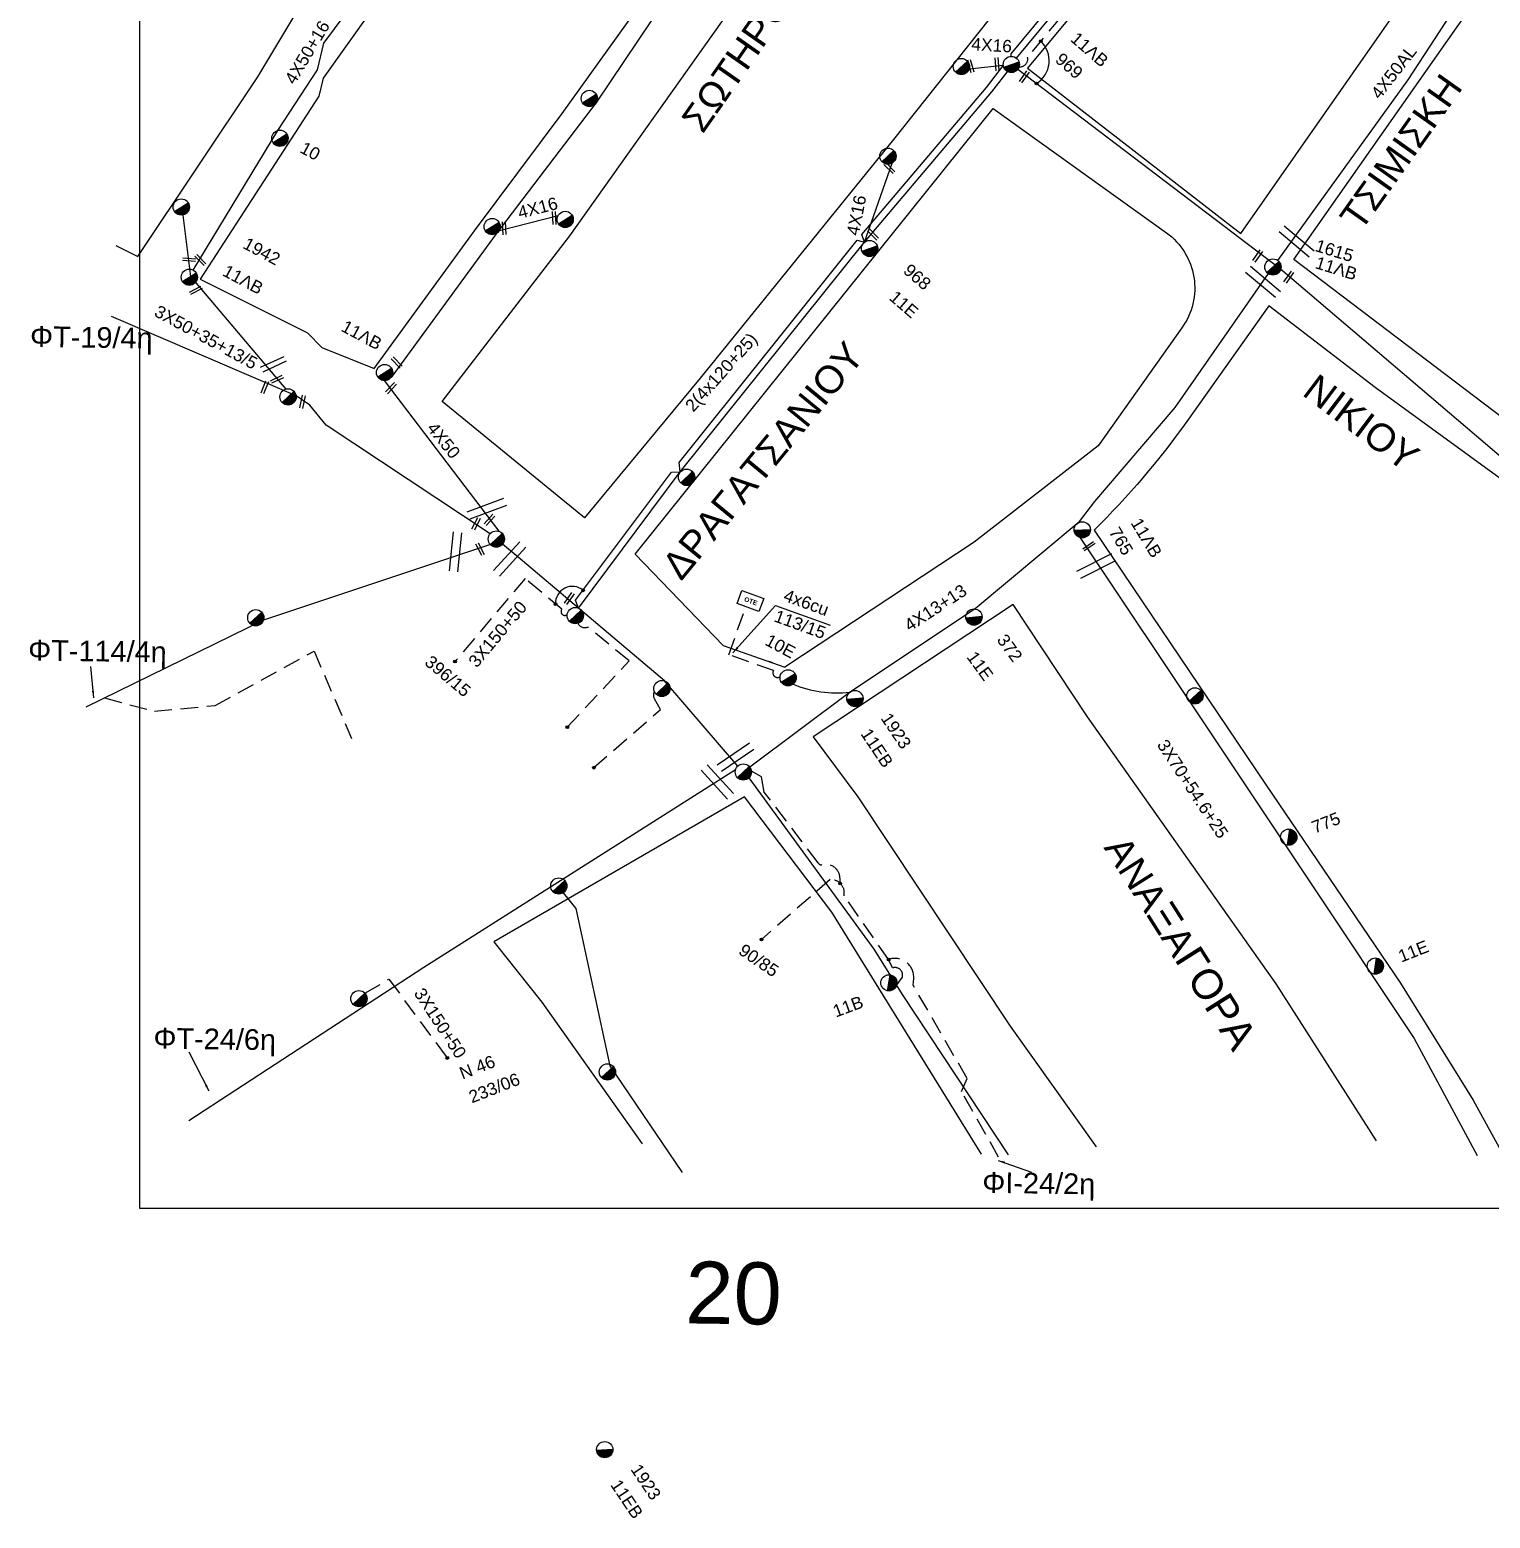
# Model space of a CAD drawing. Header units: millimetres. Extents: x 408 to 3042, y 742 to 1820.
# Drawn here: x 418 to 630, y 741.8 to 957.8 of the extents above; entities that cross this region are included whole.
import ezdxf

# ---------------------------------------------------------------- set-up
doc = ezdxf.new("R2010")
doc.units = ezdxf.units.MM
doc.linetypes.add('DASHED', pattern=[19.05, 12.7, -6.35])
for name, color, linetype in [('Pillar OTE', 7, 'Continuous'), ('Άγνωστα', 7, 'Continuous'), ('Εναέρια παροχή ΧΤ 4x16', 7, 'SYN_LINE'), ('Επιγραφές - Σχήματα', 7, 'Continuous'), ('Καλώδια ΧΤ   3x150AL+50CU', 7, 'DASHED'), ('Καλώδια ΧΤ   3x150AL+50XLPE', 7, 'DASHED'), ('Μηχανική τομή', 7, 'Continuous'), ('Στύλος ΦΜ', 7, 'Continuous'), ('Στύλος ΦΜ @ 1', 7, 'Continuous'), ('Συνδέσεις', 7, 'Continuous'), ('Συνεστραμμένα ΧΤ   3x70+54.6+25 AL', 7, 'SYN_LINE'), ('Συνεστραμμένα ΧΤ   4x120+25 AL', 7, 'SYN_LINE'), ('Τομή', 7, 'Continuous'), ('Υπόβαθρο ΔΕΗ', 7, 'Continuous'), ('Υπόγεια καλώδια Παροχών ΧΤ   4x50AL', 7, 'DASHED'), ('Υπόγεια καλώδια Παροχών ΧΤ   4x6', 7, 'DASHED')]:
    doc.layers.add(name, color=color, linetype=linetype)
doc.styles.add('arial', font='arial.ttf')
doc.styles.get("Standard").update_dxf_attribs({"font": 'arial.ttf'})
doc.linetypes.add('SYN_LINE', pattern='A,0.5,-0.0001,["/\\/\\/\\/",Standard,S=0.1,R=0,X=0,Y=-0.05],-0.25', length=0.7501)
doc.dimstyles.new('ISO-25', dxfattribs={"dimtxt": 2.5, "dimasz": 2.5, "dimexe": 1.25, "dimexo": 0.625, "dimtad": 1, "dimtxsty": 'Standard', "dimcen": 2.5, "dimadec": 0, "dimazin": 0, "dimtfac": 1, "dimtmove": 0, "dimatfit": 3, "dimfxl": 1, "dimarcsym": 0})

# ---------------------------------------------------------------- blocks, each defined once
blk = doc.blocks.new('ΜΗΧΑΝΙΚΗ ΤΟΜΗ')
at = {"layer": 'Μηχανική τομή', "ltscale": 40}
for p, q in [((-1.89, 0.78), (1.89, 0.78)), ((1.89, 0), (-1.89, 0))]:
    blk.add_line(p, q, dxfattribs=at)
blk = doc.blocks.new('ΤΟΜΗ')
at = {"layer": 'Τομή', "ltscale": 40}
for p, q in [((-5.68, 0), (5.68, 0)), ((5.68, -2.33), (-5.68, -2.33))]:
    blk.add_line(p, q, dxfattribs=at)
blk = doc.blocks.new('ΥΠΑΡΧΩΝ ΤΣΙΜΕΝΤΕΝΙΟΣ ΣΤΥΛΟΣ')
at = {"layer": 'Στύλος ΦΜ'}
blk.add_hatch(color=7, dxfattribs=at).paths.add_polyline_path([(-1.29, -2.28, 0.574793), (2.62, 0, 0.268822), (1.3, 2.27)])
at = {"layer": 'Στύλος ΦΜ', "color": 7}
blk.add_line((-1.29, -2.28), (1.3, 2.27), dxfattribs=at)
blk.add_circle((0, 0), 2.62, dxfattribs=at)
at = {"layer": 'Στύλος ΦΜ', "flags": 4}
for tag, p in [('ΑΡΙΘΜΟΣ', (-4.68, 8.05)), ('ΤΥΠΟΣ', (-4.91, 3.03))]:
    blk.add_attdef(tag, p, '', height=4, dxfattribs=at)
blk = doc.blocks.new('_ΣΥΝΔΕΣΗ')
at = {"layer": 'Συνδέσεις', "linetype": 'SYN_LINE', "ltscale": 40}
blk.add_hatch(color=256, dxfattribs=at).paths.add_polyline_path([(0.5, -0.01, 1), (-0.5, -0.01, 1)])
at = {"layer": 'Συνδέσεις'}
blk.add_circle((0, -0.01), 0.5, dxfattribs=at)
blk = doc.blocks.new('PILLAR ΟΤΕ')
at = {"layer": 'Pillar OTE', "ltscale": 40}
blk.add_lwpolyline([(-3.31, 2.02), (3.39, 2.02), (3.39, -1.99), (-3.31, -1.99)], close=True, dxfattribs=at)
at = {"layer": 'Pillar OTE', "insert": (-1.81, 0.71), "char_height": 1.3575, "width": 109.961, "attachment_point": 1}
blk.add_mtext('{\\fArial|b1|i0|c161|p34;OTE}', dxfattribs=at)

msp = doc.modelspace()

# ---------------------------------------------------------------- linework, layer by layer
at = {"layer": 'Άγνωστα', "color": 85}
for points in [[(441.73, 922.95), (454.05, 943.22), (459.77, 952.02), (460.72, 955.9), (468.46, 966.31), (485.58, 989.77), (500.45, 1020.57), (520.9, 1049.63), (537.05, 1074.54)], [(440.22, 930.94), (441.37, 922.03), (455.17, 905.66)]]:
    msp.add_lwpolyline(points, dxfattribs=at)
at = {"layer": 'Άγνωστα', "color": 6}
for points in [[(580, 1035.32), (554.71, 1024.06), (534.32, 993.62), (516.16, 970.99), (500.28, 947.3), (485.7, 928.22), (470.47, 907.38)], [(484.84, 884.67), (461.04, 900.44), (458.65, 903.36), (456.68, 904.69), (429.9, 916.22)], [(469.48, 906.9), (486.09, 885.04)]]:
    msp.add_lwpolyline(points, dxfattribs=at)
at = {"layer": 'Άγνωστα', "color": 1}
msp.add_lwpolyline([(688.22, 874.54), (677.75, 877.42), (649.18, 888.15), (634.89, 893), (634.89, 893), (599.58, 923.06), (561.44, 952.08)], dxfattribs=at)
at = {"layer": 'Άγνωστα', "color": 133}
for points in [[(597.77, 922.45), (584.24, 902.98), (572.56, 889.34), (570.18, 886.26), (555.24, 873.76), (537.14, 861.74), (522.53, 850.8)], [(522.39, 849.23), (540.52, 824.4), (544.77, 817.64), (560.03, 794.56)]]:
    msp.add_lwpolyline(points, dxfattribs=at)
at = {"layer": 'Άγνωστα', "color": 30}
msp.add_lwpolyline([(520.8, 850.97), (510.13, 863.35), (488.92, 881.27), (486.65, 883.16)], dxfattribs=at)
at = {"layer": 'Άγνωστα', "color": 30, "linetype": 'DASHED', "ltscale": 0.2}
for points in [[(496.04, 856.61), (505.01, 866.22), (499.05, 871.14, -0.378407), (497.56, 871.68)], [(499.88, 850.73), (509.56, 859.15), (508.68, 860.73, -0.25701), (508.67, 861.82, -2.219668)]]:
    msp.add_lwpolyline(points, format="xyb", dxfattribs=at)
at = {"layer": 'Άγνωστα', "color": 173, "linetype": 'DASHED', "ltscale": 0.2}
msp.add_lwpolyline([(428.89, 860.86), (436.13, 858.91), (444.92, 859.76), (459.28, 867.65), (464.74, 854.97)], dxfattribs=at)
at = {"layer": 'Άγνωστα', "color": 2}
msp.add_lwpolyline([(441.11, 799.53), (475.21, 821.79), (520.47, 850.44)], dxfattribs=at)
at = {"layer": 'Άγνωστα', "color": 1, "linetype": 'DASHED', "ltscale": 0.2}
for points in [[(535.64, 833.95), (535.63, 834.64, 0.493245), (532.95, 836.65, -0.409815), (532.47, 836.92), (524.64, 847.18), (524.24, 849.41), (522.76, 850.24)], [(543.61, 818.88), (544.69, 820.33, 0.591964), (543.24, 821.66), (542.67, 822.89), (536.25, 832.15), (536.25, 832.54, 0.430347), (534.2, 834.48, 36.50956)], [(558.65, 794.19), (553.25, 803.73), (554.08, 805.62), (546.25, 819.15), (546.32, 820.13, 0.54535), (542.67, 822.89, 5.635913)]]:
    msp.add_lwpolyline(points, format="xyb", dxfattribs=at)
msp.add_lwpolyline([(534.2, 834.48), (524.21, 825.8)], dxfattribs=at)
at = {"layer": 'Εναέρια παροχή ΧΤ 4x16', "color": 30, "ltscale": 20}
for points in [[(554.38, 952.14), (559.33, 952.67)], [(539.2, 927), (543.21, 938.49)]]:
    msp.add_lwpolyline(points, dxfattribs=at)
at = {"layer": 'Εναέρια παροχή ΧΤ 4x16', "color": 6, "ltscale": 20}
msp.add_lwpolyline([(486.18, 928.7), (494.7, 930.86)], dxfattribs=at)
at = {"layer": 'Επιγραφές - Σχήματα'}
msp.add_lwpolyline([(433.97, 786.81), (2929.97, 786.81), (2929.97, 1802.72), (433.97, 1802.72)], close=True, dxfattribs=at)
at = {"layer": 'Καλώδια ΧΤ   3x150AL+50CU', "color": 2, "linetype": 'DASHED', "ltscale": 0.2}
msp.add_lwpolyline([(466.67, 818), (470.15, 820.02), (478.63, 808.59)], dxfattribs=at)
at = {"layer": 'Καλώδια ΧΤ   3x150AL+50XLPE', "color": 7, "linetype": 'DASHED', "ltscale": 0.2}
msp.add_line((525.88, 865.93), (525.32, 866.13), dxfattribs=at)
at = {"layer": 'Καλώδια ΧΤ   3x150AL+50XLPE', "color": 1, "linetype": 'DASHED', "ltscale": 0.2}
msp.add_lwpolyline([(606.95, 1006.35, -0.932209), (604.44, 1003.83), (594.99, 992.48, -1.026211), (592.2, 989.13), (580.12, 974.61, -0.97888), (577.33, 971.27), (562.84, 953.87, -0.641351), (561.31, 952.56)], format="xyb", dxfattribs=at)
at = {"layer": 'Καλώδια ΧΤ   3x150AL+50XLPE', "color": 7, "linetype": 'DASHED', "ltscale": 0.2}
msp.add_lwpolyline([(513.45, 892.73), (513.25, 892.48)], dxfattribs=at)
at = {"layer": 'Καλώδια ΧΤ   3x150AL+50XLPE', "color": 133, "linetype": 'DASHED', "ltscale": 0.2}
msp.add_lwpolyline([(526.94, 863.95, -0.827417), (525.98, 864.83), (519.49, 867.13), (521.94, 874.04)], format="xyb", dxfattribs=at)
at = {"layer": 'Καλώδια ΧΤ   3x150AL+50XLPE', "color": 7, "linetype": 'DASHED', "ltscale": 0.2}
msp.add_arc((513.36, 892.89), 1.18, 239.8321, 42.7322, dxfattribs=at)
at = {"layer": 'Συνεστραμμένα ΧΤ   3x70+54.6+25 AL', "color": 173, "linetype": 'SYN_LINE', "ltscale": 20}
for points in [[(570.47, 884.11), (589, 856.35), (603.62, 834.44), (618.99, 811.43), (628.1, 794.46)], [(484.88, 883.1), (451.95, 872.14), (426.15, 859.53)]]:
    msp.add_lwpolyline(points, dxfattribs=at)
at = {"layer": 'Συνεστραμμένα ΧΤ   3x70+54.6+25 AL', "color": 2, "linetype": 'SYN_LINE', "ltscale": 20}
msp.add_lwpolyline([(495.46, 832.56), (497.29, 830.28), (502.21, 807.45), (512.71, 791.96)], dxfattribs=at)
at = {"layer": 'Συνεστραμμένα ΧΤ   3x70+54.6+25 AL', "color": 133, "linetype": 'SYN_LINE', "ltscale": 8}
msp.add_arc((535.24, 878.6), 17.03, 247.8206, 276.0545, dxfattribs=at)
at = {"layer": 'Συνεστραμμένα ΧΤ   4x120+25 AL', "color": 5, "linetype": 'SYN_LINE', "ltscale": 15}
for points in [[(560.49, 953.97), (560.48, 954.34), (576.67, 973.92), (577.92, 973.86), (577.81, 975.29), (591.65, 991.75), (592.8, 991.57), (592.85, 993.18), (602.6, 1004.8), (603.41, 1005.12)], [(497.66, 873.88), (497.25, 875.02), (511.16, 893.6), (512.45, 893.65), (512.26, 895.01), (538.14, 927.28), (539.2, 927), (538.8, 928.09), (556.87, 949.46), (559.42, 952.72)]]:
    msp.add_lwpolyline(points, dxfattribs=at)
at = {"layer": 'Συνεστραμμένα ΧΤ   4x120+25 AL', "color": 30, "linetype": 'SYN_LINE', "ltscale": 15}
for points in [[(561.25, 953.7), (577.92, 973.86), (577.92, 973.86), (592.8, 991.57), (592.8, 991.57), (603.77, 1004.64), (603.77, 1004.64)], [(497.66, 873.88), (512.45, 893.65), (512.45, 893.65), (539.2, 927), (557.65, 948.83), (560.21, 952.1)]]:
    msp.add_lwpolyline(points, dxfattribs=at)
at = {"layer": 'Υπόβαθρο ΔΕΗ'}
for points in [[(633.2, 900.45), (633.2, 900.45), (601.48, 924.48), (641.43, 981.37), (662.73, 1007.63, 0.177291), (666.22, 1025.19, -0.145133), (666.22, 1032.13), (670.64, 1038.96), (718.21, 1013.62), (688.14, 973.42), (662.7, 940.18), (633.2, 900.45)], [(557.84, 946.42), (583.01, 928.36, -0.416564), (585.23, 914.55), (573.09, 897.46), (555.11, 883.47), (527.6, 865.32)], [(664.98, 794.11), (711.63, 821.55), (744.45, 840.49), (767.73, 853.05), (782.04, 860.91), (768.69, 888.59), (731.36, 877.17), (716.51, 874.01), (696.46, 872.76, -0.097921), (665.02, 876.96), (660.93, 873.73), (672.99, 845.74), (665.83, 842.65), (648.58, 882.51), (633.56, 891.15), (613.29, 905.89), (597.86, 917.75), (585.96, 900.98, -0.044561), (572.52, 885.22), (597.41, 848.35), (616.99, 819.43), (627.52, 802.45), (631.3, 795.62)]]:
    msp.add_lwpolyline(points, format="xyb", dxfattribs=at)
for points in [[(477.88, 903.86), (496.39, 927.93), (519.8, 960.81), (540.64, 989.12), (560.24, 1016.33), (579.95, 1033.61), (600.58, 1014.21), (564.96, 969.08), (543.39, 941.91), (515.34, 907.26), (498.54, 886.97), (477.88, 903.86)], [(593.81, 928.28), (638.24, 991.84), (611.72, 1011.01), (562.82, 952.27), (593.81, 928.28)], [(430.53, 926.53), (433.73, 924.9), (451.11, 951), (460.43, 966.53), (461.12, 969.53), (473.6, 986.83), (462.45, 994.18), (451.04, 1003.67), (431.34, 969.08)], [(460.4, 911.7), (468.03, 908.68), (482.55, 928.66), (495.32, 945.68), (507.49, 962.69), (494.01, 972.3), (481.75, 980.49), (460.62, 950.82), (459.97, 948.21), (442.73, 921.65), (458.35, 913.85), (460.4, 911.7)], [(518.66, 868.48), (505.88, 881.7), (557.84, 946.42), (557.84, 946.42)], [(526.27, 874.25), (534.22, 871.41)], [(613.52, 796.58), (598.92, 819.36), (571.56, 858.12), (560.75, 874.41), (531.71, 855.2), (538.22, 846.52), (560.31, 813.23), (572.82, 795.7)], [(518.66, 868.48), (527.6, 865.32)], [(556.17, 794.65), (534.46, 829.77), (521.78, 846.5), (485.36, 825.43), (492.35, 816.7), (506.93, 796.15)]]:
    msp.add_lwpolyline(points, dxfattribs=at)
for centre, radius, start, end in [((562.13, 953.33), 3.86, 301.227, 47.24), ((496.78, 874.59), 2.45, 50.2901, 182.6553)]:
    msp.add_arc(centre, radius, start, end, dxfattribs=at)
at = {"layer": 'Υπόγεια καλώδια Παροχών ΧΤ   4x50AL', "color": 62, "linetype": 'Continuous', "ltscale": 0.2}
msp.add_lwpolyline([(673.05, 1045.86), (663.33, 1034.51), (663.62, 1014.61), (652.57, 996.97), (633.7, 974.62), (618.05, 950.58), (599.15, 924.36)], dxfattribs=at)
at = {"layer": 'Υπόγεια καλώδια Παροχών ΧΤ   4x6', "color": 5, "linetype": 'DASHED', "ltscale": 0.2}
msp.add_lwpolyline([(496.02, 872.92, -0.824111), (495.24, 873.71), (489.93, 878.19), (479.74, 866.13)], format="xyb", dxfattribs=at)

# ---------------------------------------------------------------- block references
at = {"layer": 'Pillar OTE', "xscale": 0.5, "yscale": 0.5, "zscale": 0.5, "rotation": 340}
msp.add_blockref('PILLAR ΟΤΕ', (522.61, 874.91), dxfattribs=at)
at = {"layer": 'Μηχανική τομή'}
for p, xscale, yscale, zscale, rotation in [((554.41, 952.51), 0.5, 0.5, 0.5, 285.1058216155047), ((558.2, 952.82), 0.4999999999999999, 0.4999999999999999, 0.4999999999999999, 274.4683485488149), ((562.2, 951.11), 0.5, 0.5, 0.5, 235.1383027284685), ((542.66, 937.62), 0.5, 0.5, 0.5, 314.4116763487705), ((493.94, 930.49), 0.5, 0.5, 0.5, 273.8124913114274), ((486.69, 929.02), 0.5, 0.5, 0.5, 272.9029722907956), ((540.29, 927.97), 0.5, 0.5, 0.5, 314.4116763487705), ((441.15, 924.28), 0.5, 0.5, 0.5, 355.1816833721111), ((442.66, 924.28), 0.5, 0.5, 0.5, 314.4116763487705), ((596.08, 925.1), 0.5, 0.5, 0.5, 235.1383027284685), ((600.6, 922.03), 0.5, 0.5, 0.5, 235.1383027284685), ((442.2, 919.85), 0.5, 0.5, 0.5, 27.6156780475357), ((453.23, 909.63), 0.9919366413204993, 0.9919366413204993, 0.9919366413204993, 204.9912641905952), ((471.41, 909.67), 0.4999999999999999, 0.4999999999999999, 0.4999999999999999, 133.3805581052213), ((453.81, 907.28), 0.4999999999999999, 0.4999999999999999, 0.4999999999999999, 204.9912641905952), ((451.95, 905.99), 0.4999999999999999, 0.4999999999999999, 0.4999999999999999, 248.011572601335), ((470.32, 905.96), 0.4999999999999999, 0.4999999999999999, 0.4999999999999999, 226.7995286422497), ((457.41, 903.87), 0.4999999999999999, 0.4999999999999999, 0.4999999999999999, 257.4466108455612), ((482.64, 886.22), 0.4999999999999999, 0.4999999999999999, 0.4999999999999999, 242.8529018244975), ((484.61, 886.82), 0.4999999999999999, 0.4999999999999999, 0.4999999999999999, 226.7995286422497), ((483.19, 882.35), 0.5, 0.5, 0.5, 297.080756641944), ((571.65, 883.04), 0.5, 0.5, 0.5, 213.7776623413361), ((496.16, 875.39), 0.5, 0.5, 0.5, 235.1383027284685)]:
    msp.add_blockref('ΜΗΧΑΝΙΚΗ ΤΟΜΗ', p, dxfattribs=dict(at, xscale=xscale, yscale=yscale, zscale=zscale, rotation=rotation))
at = {"layer": 'Στύλος ΦΜ @ 1', "ltscale": 40}
ref = msp.add_blockref('ΥΠΑΡΧΩΝ ΤΣΙΜΕΝΤΕΝΙΟΣ ΣΤΥΛΟΣ', (560.5, 952.79), dxfattribs=dict(at, xscale=0.4499999999998184, yscale=0.4499999999998184, zscale=0.4499999999998184, rotation=319.1087475702769))
ref.add_attrib('ΤΥΠΟΣ', '11ΛΒ', (568.94, 956.3), dxfattribs={"layer": 'Στύλος ΦΜ', "height": 1.8, "rotation": 319.1087, "flags": 4})
ref.add_attrib('ΑΡΙΘΜΟΣ', '969', (566.72, 953.28), dxfattribs={"layer": 'Στύλος ΦΜ', "height": 1.8, "rotation": 319.1087, "flags": 4})
for p, xscale, yscale, zscale, rotation in [((553.25, 952.49), 0.4499999999998184, 0.4499999999998184, 0.4499999999998184, 342.8204705148719), ((499.24, 947.86), 0.449999999999818, 0.449999999999818, 0.449999999999818, 331.8060337909106), ((542.58, 939.48), 0.4499999999998184, 0.4499999999998184, 0.4499999999998184, 342.8204705148719), ((440.01, 932.1), 0.449999999999818, 0.449999999999818, 0.449999999999818, 331.8060337909106), ((495.74, 930.3), 0.449999999999818, 0.449999999999818, 0.449999999999818, 331.8060337909106), ((485.14, 929.26), 0.449999999999818, 0.449999999999818, 0.449999999999818, 331.8060337909106), ((455.51, 904.54), 0.4499999999998184, 0.4499999999998184, 0.4499999999998184, 342.8204705148719), ((513.36, 892.89), 0.4499999999998184, 0.4499999999998184, 0.4499999999998184, 342.8204705148719), ((485.74, 883.91), 0.4499999999998184, 0.4499999999998184, 0.4499999999998184, 342.8204705148719), ((450.83, 872.49), 0.4499999999998184, 0.4499999999998184, 0.4499999999998184, 342.8204705148719), ((497.2, 872.8), 0.4499999999998184, 0.4499999999998184, 0.4499999999998184, 342.8204705148719), ((509.78, 862.22), 0.4499999999998184, 0.4499999999998184, 0.4499999999998184, 342.8204705148719), ((587.14, 861.15), 0.4499999999998184, 0.4499999999998184, 0.4499999999998184, 342.8204705148719), ((521.59, 850.1), 0.4499999999998184, 0.4499999999998184, 0.4499999999998184, 342.8204705148719), ((494.81, 833.55), 0.4499999999998184, 0.4499999999998184, 0.4499999999998184, 342.8204705148719), ((465.8, 817.2), 0.4499999999998184, 0.4499999999998184, 0.4499999999998184, 342.8204705148719), ((501.87, 806.57), 0.4499999999998184, 0.4499999999998184, 0.4499999999998184, 342.8204705148719)]:
    msp.add_blockref('ΥΠΑΡΧΩΝ ΤΣΙΜΕΝΤΕΝΙΟΣ ΣΤΥΛΟΣ', p, dxfattribs=dict(at, xscale=xscale, yscale=yscale, zscale=zscale, rotation=rotation))
ref = msp.add_blockref('ΥΠΑΡΧΩΝ ΤΣΙΜΕΝΤΕΝΙΟΣ ΣΤΥΛΟΣ', (454.33, 942.08), dxfattribs=dict(at, xscale=0.449999999999818, yscale=0.449999999999818, zscale=0.449999999999818, rotation=331.8060337909106))
ref.add_attrib('ΤΥΠΟΣ', '10', (457.08, 940.1), dxfattribs={"layer": 'Στύλος ΦΜ', "height": 1.8, "rotation": 331.806, "flags": 4})
ref = msp.add_blockref('ΥΠΑΡΧΩΝ ΤΣΙΜΕΝΤΕΝΙΟΣ ΣΤΥΛΟΣ', (441.18, 921.91), dxfattribs=dict(at, xscale=0.449999999999818, yscale=0.449999999999818, zscale=0.449999999999818, rotation=331.8060337909106))
ref.add_attrib('ΤΥΠΟΣ', '1942', (448.81, 926.21), dxfattribs={"layer": 'Στύλος ΦΜ', "height": 1.8, "rotation": 331.806, "flags": 4})
ref.add_attrib('ΑΡΙΘΜΟΣ', '11ΛΒ', (445.85, 922.24), dxfattribs={"layer": 'Στύλος ΦΜ', "height": 1.8, "rotation": 331.806, "flags": 4})
ref = msp.add_blockref('ΥΠΑΡΧΩΝ ΤΣΙΜΕΝΤΕΝΙΟΣ ΣΤΥΛΟΣ', (539.92, 926.08), dxfattribs=dict(at, xscale=0.4499999999998184, yscale=0.4499999999998184, zscale=0.4499999999998184, rotation=319.1087475702769))
ref.add_attrib('ΤΥΠΟΣ', '11E', (542.63, 918.76), dxfattribs={"layer": 'Στύλος ΦΜ', "height": 1.8, "rotation": 319.1087, "flags": 4})
ref.add_attrib('ΑΡΙΘΜΟΣ', '968', (544.67, 922.66), dxfattribs={"layer": 'Στύλος ΦΜ', "height": 1.8, "rotation": 319.1087, "flags": 4})
ref = msp.add_blockref('ΥΠΑΡΧΩΝ ΤΣΙΜΕΝΤΕΝΙΟΣ ΣΤΥΛΟΣ', (598.46, 923.4), dxfattribs=dict(at, xscale=0.4499999999998184, yscale=0.4499999999998184, zscale=0.4499999999998184, rotation=342.8204705148719))
ref.add_attrib('ΤΥΠΟΣ', '11ΛΒ', (604.46, 923.26), dxfattribs={"layer": 'Στύλος ΦΜ', "height": 1.8, "rotation": 342.8205, "flags": 4})
ref.add_attrib('ΑΡΙΘΜΟΣ', '1615', (604.46, 925.74), dxfattribs={"layer": 'Στύλος ΦΜ', "height": 1.8, "rotation": 342.8205, "flags": 4})
ref = msp.add_blockref('ΥΠΑΡΧΩΝ ΤΣΙΜΕΝΤΕΝΙΟΣ ΣΤΥΛΟΣ', (469.52, 908.08), dxfattribs=dict(at, xscale=0.449999999999818, yscale=0.449999999999818, zscale=0.449999999999818, rotation=331.8060337909106))
ref.add_attrib('ΑΡΙΘΜΟΣ', '11ΛΒ', (463.07, 914.19), dxfattribs={"layer": 'Στύλος ΦΜ', "height": 1.8, "rotation": 331.806, "flags": 4})
ref = msp.add_blockref('ΥΠΑΡΧΩΝ ΤΣΙΜΕΝΤΕΝΙΟΣ ΣΤΥΛΟΣ', (570.79, 885.25), dxfattribs=dict(at, xscale=0.4499999999998184, yscale=0.4499999999998184, zscale=0.4499999999998184, rotation=301.0867665355184))
ref.add_attrib('ΤΥΠΟΣ', '11ΛΒ', (577.76, 886.27), dxfattribs={"layer": 'Στύλος ΦΜ', "height": 1.8, "rotation": 301.0868, "flags": 4})
ref.add_attrib('ΑΡΙΘΜΟΣ', '765', (574.59, 884.95), dxfattribs={"layer": 'Στύλος ΦΜ', "height": 1.8, "rotation": 301.0868, "flags": 4})
ref = msp.add_blockref('ΥΠΑΡΧΩΝ ΤΣΙΜΕΝΤΕΝΙΟΣ ΣΤΥΛΟΣ', (555.07, 872.59), dxfattribs=dict(at, xscale=0.4499999999998184, yscale=0.4499999999998184, zscale=0.4499999999998184, rotation=306.1800081030561))
ref.add_attrib('ΤΥΠΟΣ', '372', (558.3, 869.27), dxfattribs={"layer": 'Στύλος ΦΜ', "height": 1.8, "rotation": 306.18, "flags": 4})
ref.add_attrib('ΑΡΙΘΜΟΣ', '11E', (553.92, 866.78), dxfattribs={"layer": 'Στύλος ΦΜ', "height": 1.8, "rotation": 306.18, "flags": 4})
ref = msp.add_blockref('ΥΠΑΡΧΩΝ ΤΣΙΜΕΝΤΕΝΙΟΣ ΣΤΥΛΟΣ', (528.1, 863.77), dxfattribs=dict(at, xscale=0.449999999999818, yscale=0.449999999999818, zscale=0.449999999999818, rotation=331.8060337909106))
ref.add_attrib('ΑΡΙΘΜΟΣ', '10Ε', (524.59, 868.63), dxfattribs={"layer": 'Στύλος ΦΜ', "height": 1.8, "rotation": 331.806, "flags": 4})
ref = msp.add_blockref('ΥΠΑΡΧΩΝ ΤΣΙΜΕΝΤΕΝΙΟΣ ΣΤΥΛΟΣ', (537.79, 860.76), dxfattribs=dict(at, xscale=0.4499999999998185, yscale=0.4499999999998185, zscale=0.4499999999998185, rotation=303.8554943563731))
ref.add_attrib('ΤΥΠΟΣ', '1923', (541.47, 857.9), dxfattribs={"layer": 'Στύλος ΦΜ', "height": 1.8, "rotation": 303.8555, "flags": 4})
ref.add_attrib('ΑΡΙΘΜΟΣ', '11EB', (538.54, 855.65), dxfattribs={"layer": 'Στύλος ΦΜ', "height": 1.8, "rotation": 303.8555, "flags": 4})
ref = msp.add_blockref('ΥΠΑΡΧΩΝ ΤΣΙΜΕΝΤΕΝΙΟΣ ΣΤΥΛΟΣ', (600.76, 840.64), dxfattribs=dict(at, xscale=0.4499999999998183, yscale=0.4499999999998183, zscale=0.4499999999998183, rotation=21.5225261295748))
ref.add_attrib('ΤΥΠΟΣ', '775', (604.54, 841.14), dxfattribs={"layer": 'Στύλος ΦΜ', "height": 1.8, "rotation": 21.5225, "flags": 4})
ref = msp.add_blockref('ΥΠΑΡΧΩΝ ΤΣΙΜΕΝΤΕΝΙΟΣ ΣΤΥΛΟΣ', (613.33, 821.93), dxfattribs=dict(at, xscale=0.4499999999998183, yscale=0.4499999999998183, zscale=0.4499999999998183, rotation=21.5225261295748))
ref.add_attrib('ΤΥΠΟΣ', '11E', (617.1, 822.43), dxfattribs={"layer": 'Στύλος ΦΜ', "height": 1.8, "rotation": 21.5225, "flags": 4})
ref = msp.add_blockref('ΥΠΑΡΧΩΝ ΤΣΙΜΕΝΤΕΝΙΟΣ ΣΤΥΛΟΣ', (542.73, 819.5), dxfattribs=dict(at, xscale=0.4499999999998184, yscale=0.4499999999998184, zscale=0.4499999999998184, rotation=20.40564317547254))
ref.add_attrib('ΤΥΠΟΣ', '11B', (535.01, 814.45), dxfattribs={"layer": 'Στύλος ΦΜ', "height": 1.8, "rotation": 20.4056, "flags": 4})
ref = msp.add_blockref('ΥΠΑΡΧΩΝ ΤΣΙΜΕΝΤΕΝΙΟΣ ΣΤΥΛΟΣ', (501.48, 751.75), dxfattribs=dict(at, xscale=0.4499999999998185, yscale=0.4499999999998185, zscale=0.4499999999998185, rotation=303.8554943563731))
ref.add_attrib('ΤΥΠΟΣ', '1923', (505.16, 748.89), dxfattribs={"layer": 'Στύλος ΦΜ', "height": 1.8, "rotation": 303.8555, "flags": 4})
ref.add_attrib('ΑΡΙΘΜΟΣ', '11EB', (502.23, 746.64), dxfattribs={"layer": 'Στύλος ΦΜ', "height": 1.8, "rotation": 303.8555, "flags": 4})
at = {"layer": 'Συνδέσεις', "xscale": 0.4, "yscale": 0.4, "zscale": 0.25}
for p in [(564.77, 956.16), (564.15, 950.02), (498.36, 876.47), (494.33, 874.47), (479.74, 866.13), (496.05, 856.61), (499.89, 850.73), (535.66, 833.94), (524.22, 825.8), (542.69, 822.88), (478.63, 808.6)]:
    msp.add_blockref('_ΣΥΝΔΕΣΗ', p, dxfattribs=at)
at = {"layer": 'Τομή'}
for p, xscale, yscale, zscale, rotation in [((601.53, 926.67), 0.4999999999999994, 0.4999999999999994, 0.4999999999999994, 140.02060053409), ((596.64, 920.79), 0.4999999999999994, 0.4999999999999994, 0.4999999999999994, 140.02060053409), ((484.58, 887.78), 0.4999999999999994, 0.4999999999999994, 0.4999999999999994, 200.4745032498454), ((479.22, 882.11), 0.4999999999999993, 0.4999999999999993, 0.4999999999999993, 84.03895049589023), ((488.11, 880.64), 0.4999999999999994, 0.4999999999999994, 0.4999999999999994, 227.5852248693328), ((573.07, 879.48), 0.4999999999999994, 0.4999999999999994, 0.4999999999999994, 206.7412097965525), ((520.79, 851.79), 0.4999999999999994, 0.4999999999999994, 0.4999999999999994, 214.123749249006), ((517.38, 848.27), 0.4999999999999994, 0.4999999999999994, 0.4999999999999994, 132.3938710819162)]:
    msp.add_blockref('ΤΟΜΗ', p, dxfattribs=dict(at, xscale=xscale, yscale=yscale, zscale=zscale, rotation=rotation))

# ---------------------------------------------------------------- texts
at = {"ltscale": 40, "width": 94.4586, "attachment_point": 1, "style": 'arial'}
for s, insert, char_height, rotation in [('ΣΩΤΗΡΟΣ', (512.41, 944.89), 4, 55.0857), ('ΤΣΙΜΙΣΚΗ', (607.95, 930.72), 4, 54.6388), ('ΦT-19/4η', (418.09, 914.82), 3, 359.1724), ('ΔPAΓATΣANIOY', (509.49, 880.26), 4, 50.6319), ('NIKIOY', (604.95, 908.1), 4, 323), ('ΦT-114/4η', (417.81, 869.3), 3, 359.1724), ('ΦT-24/6η', (436, 812.98), 3, 359.1724), ('ΦΙ-24/2η', (556.31, 792.03), 3, 359.1724), ('20', (513.26, 779.08), 9, 359.1724)]:
    msp.add_mtext(s, dxfattribs=dict(at, insert=insert, char_height=char_height, rotation=rotation))
at = {"layer": 'Άγνωστα', "ltscale": 40, "char_height": 1.8, "width": 34.5395, "attachment_point": 1, "style": 'arial'}
for s, insert, rotation in [('4X50+16', (454.91, 950.67), 59.1066), ('3X50+35+13/5', (436.8, 917.96), 331.339), ('2(4x120+25)', (512.99, 903.43), 48.3309), ('4X50', (476.96, 901.09), 308.9229), ('4X13+13', (544.75, 871.93), 33.1097), ('3X150+50', (481.53, 866.28), 50), ('396/15', (476.35, 867.18), 320), ('3X70+54.6+25', (583.07, 855.05), 303.231), ('90/85', (521.76, 825.29), 325.5348), ('3X150+50', (475.21, 818.98), 303.1097), ('N 46', (480.17, 807.12), 21.3867), ('233/06', (481.54, 803.68), 21.3867)]:
    msp.add_mtext(s, dxfattribs=dict(at, insert=insert, rotation=rotation))
at = {"layer": 'Εναέρια παροχή ΧΤ 4x16', "ltscale": 20, "char_height": 1.8, "width": 34.5395, "attachment_point": 1, "style": 'arial'}
for insert, rotation in [((554.77, 956.67), 356.5255), ((488.68, 932.12), 14.503), ((536.56, 928.2), 78.8202)]:
    msp.add_mtext('4X16', dxfattribs=dict(at, insert=insert, rotation=rotation))
at = {"layer": 'Υπόβαθρο ΔΕΗ', "insert": (577.5, 841.44), "char_height": 4, "width": 25.6049, "attachment_point": 1, "rotation": 302.3246, "style": 'arial'}
msp.add_mtext('ANA{\\H1.083x;Ξ}A{\\H1.083x;ΓOPA}', dxfattribs=at)
at = {"layer": 'Υπόγεια καλώδια Παροχών ΧΤ   4x50AL', "ltscale": 0.2, "insert": (612.54, 948.71), "char_height": 1.8, "width": 34.5395, "attachment_point": 1, "rotation": 52.1267, "style": 'arial'}
msp.add_mtext('4X50AL', dxfattribs=at)
at = {"layer": 'Υπόγεια καλώδια Παροχών ΧΤ   4x50AL', "color": 7, "ltscale": 0.2, "char_height": 1.8, "attachment_point": 1, "rotation": 340}
for s, insert in [('4x6cu', (527.9, 876.69)), ('113/15', (526.53, 873.69))]:
    msp.add_mtext_dynamic_manual_height_columns(s, width=1.8, gutter_width=12.5, heights=[0.118], dxfattribs=dict(at, insert=insert))

# ---------------------------------------------------------------- leaders
at = {"layer": 'Επιγραφές - Σχήματα', "ltscale": 40}
for points in [[(520.09, 867.4), (526.27, 874.25)], [(427.3, 860.85), (426.86, 865.4)], [(444.05, 803.76), (441.16, 809.42)], [(558.6, 793.73), (563.41, 792.02)]]:
    msp.add_leader(points, dimstyle='ISO-25', override={"dimasz": 1, "dimtad": 0}, dxfattribs=at)

doc.saveas('drawing.dxf')
